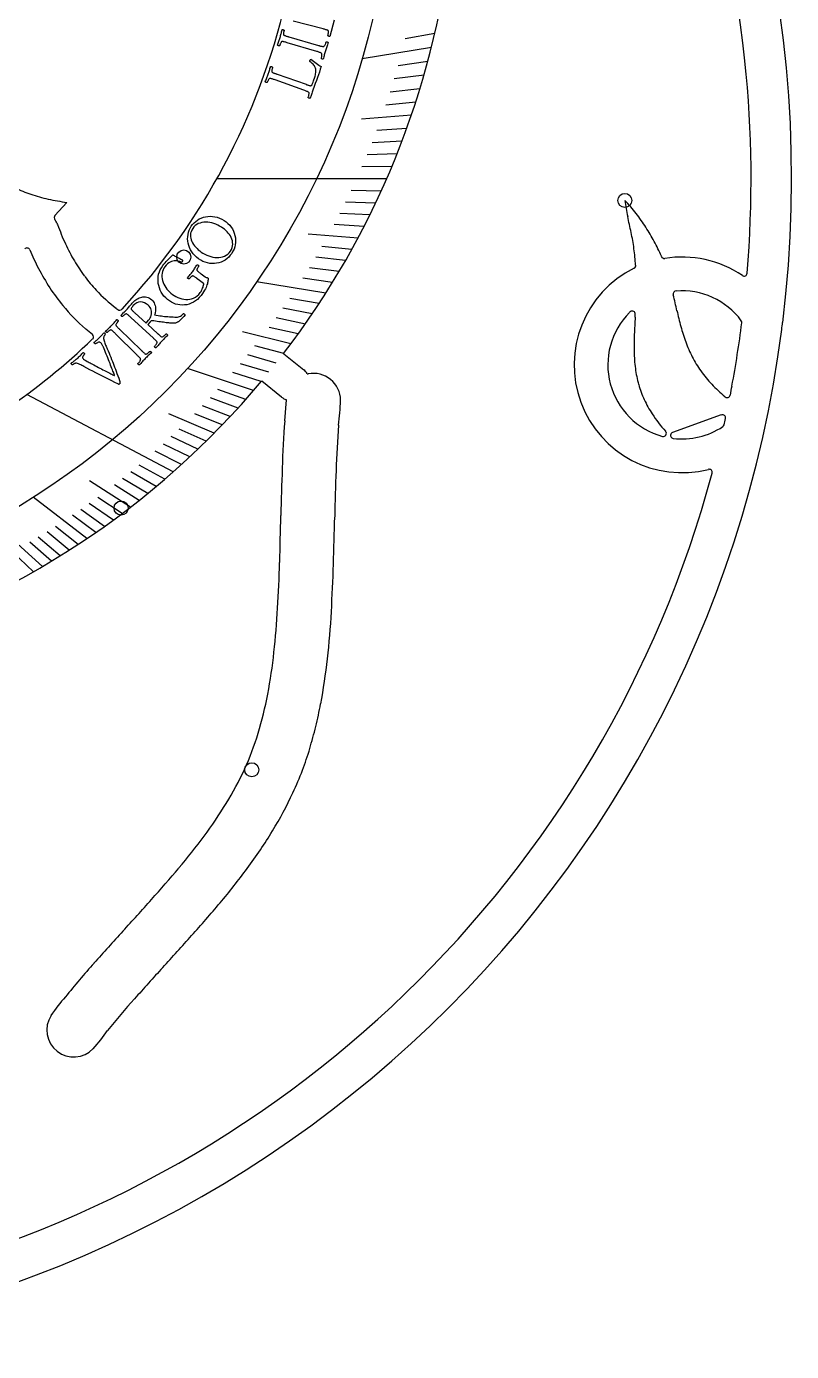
# Model space of a CAD drawing. Header units: millimetres. Extents: x -94 to 94, y -94 to 94.
# Drawn here: x 32.8 to 94.5, y -94.5 to 12.3 of the extents above; entities that cross this region are included whole.
import ezdxf

# ---------------------------------------------------------------- set-up
doc = ezdxf.new("R2010")
doc.units = ezdxf.units.MM
for name, color, linetype in [('CUT_INNER', 6, 'Continuous'), ('CUT_OUTER', 1, 'Continuous'), ('ENGRAVE', 7, 'Continuous'), ('ENGRAVE_FINE', 8, 'Continuous'), ('TEXT', 5, 'Continuous')]:
    doc.layers.add(name, color=color, linetype=linetype)

msp = doc.modelspace()

# ---------------------------------------------------------------- linework, layer by layer
at = {"layer": 'CUT_INNER'}
for points in [[(36.06, -1.9), (36.07, -1.91), (36.07, -1.91), (35.11, -2.96)], [(35.11, -3.29), (35.13, -3.31)], [(84, -6.23), (84.01, -6.25)], [(84.97, -9.34), (84.97, -9.34)], [(84.97, -9.34), (84.97, -9.34)], [(40.03, -10.42), (40.19, -10.53)], [(81.51, -10.69), (81.49, -10.7)], [(81.89, -11.14), (81.9, -10.91)], [(53.55, -14.08), (53.57, -14.09), (55.17, -15.38)], [(55.45, -15.69), (55.48, -15.74)], [(53.39, -17.59), (51.79, -16.3), (51.78, -16.29)], [(53.64, -19.5), (53.64, -19.49), (53.79, -17.82), (53.75, -17.8)], [(89.12, -17.55), (89.16, -17.58)], [(88.84, -19.03), (84.91, -20.44)]]:
    msp.add_lwpolyline(points, dxfattribs=at)
for centre, radius, start, end in [((0, 0), 91.24, 5.9759, 64.0598), ((0, 27), 67.49, 322.5018, 353.3214), ((0.01, 27), 55.2, 317.2118, 346.7309), ((0.05, 0), 91.19, 355.2115, 5.9776), ((36.43, 8.46), 10.24, 243.6431, 251.3881), ((37.45, 11.53), 13.47, 251.4414, 257.6401), ((39.2, 19.55), 21.68, 257.6503, 261.6755), ((74.87, -8), 8.8, 36.2015, 45.3114), ((90.28, -0.78), 9.26, 185.9603, 194.1442), ((35.3, -3.13), 0.25, 137.8125, 220.423), ((23.02, -16.26), 59.75, 11.5241, 12.7816), ((67.18, -14.09), 18.61, 33.1801, 37.3477), ((34, -4.19), 1.43, 20.7107, 37.8367), ((52.45, 2.34), 18.15, 199.3876, 204.6717), ((69.78, -12.39), 15.5, 28.2809, 33.1927), ((50.11, 1.28), 15.58, 204.7018, 210.4337), ((58.94, -8.9), 23.09, 8.1461, 11.4261), ((71.06, -11.69), 14.05, 22.8892, 28.2361), ((32.86, -5.82), 0.25, 23.3746, 137.8125), ((49.61, 1.03), 17.85, 202.2324, 207.5024), ((62.98, -8.3), 19, 4.0494, 8.0778), ((84.24, -6.16), 0.25, 201.6018, 278.7891), ((85.66, -14.99), 8.69, 55.8495, 99.1141), ((49.4, 0.88), 17.59, 207.3903, 213.2999), ((48.76, 0.49), 14.01, 210.4426, 216.5551), ((85.66, -14.99), 8.69, 116.3704, 284.2943), ((81.69, -6.98), 0.25, 296.3723, 5.0439), ((47.99, -0.09), 13.05, 216.5685, 222.9496), ((90.67, -7.59), 0.25, 235.9029, 355.2539), ((48.33, 0.18), 16.32, 213.3095, 219.554), ((47.69, -0.36), 12.64, 222.9664, 232.7223), ((85.21, -9.28), 0.25, 94.5634, 193.5782), ((-129.38, -59.2), 220.07, 12.7521, 13.0939), ((85.66, -14.99), 5.97, 36.6095, 94.4538), ((47.74, -0.3), 15.56, 219.5565, 229.266), ((40.33, -10.33), 0.25, 234.2938, 317.2852), ((81.65, -10.9), 0.25, 356.9014, 123.1695), ((116.98, -3.45), 32.52, 192.7404, 195.0539), ((85.66, -14.99), 5.97, 134.9846, 254.8085), ((82.04, -11.33), 0.832, 130.9172, 136.6659), ((148.23, -15.01), 66.45, 176.6586, 177.8731), ((0.38, -0.07), 90.85, 349.4499, 352.7019), ((90.25, -11.58), 0.25, 352.793, 36.9141), ((45.5, -2.92), 12.1, 229.2119, 232.5253), ((37.98, -12.73), 0.25, 313.7695, 51.0635), ((104.02, -13.37), 22.22, 177.8567, 181.4321), ((100.16, -7.97), 15.1, 195.0669, 200.0291), ((0.01, 26.99), 55.19, 294.7833, 313.7109), ((95.89, -9.52), 10.56, 200.0845, 207.1899), ((94.7, -13.61), 12.9, 181.4325, 187.4321), ((94.83, -10.04), 9.38, 207.2864, 215.4226), ((54.28, -16.49), 1.42, 34.278, 51.153), ((55.63, -16.24), 0.528, 100.4071, 106.5041), ((55.97, -17.85), 2.17, 0.3037, 101.5537), ((91.21, -14.06), 9.38, 187.4764, 195.524), ((95.52, -9.53), 10.24, 215.5181, 223.2631), ((0, 27), 67.49, 286.4553, 320.0992), ((90.15, -14.34), 8.28, 195.6233, 204.6538), ((97.87, -7.3), 13.47, 223.3164, 229.5151), ((29.76, -5.63), 60.96, 348.8397, 349.5409), ((54.28, -16.49), 1.42, 231.153, 248.028), ((37.25, -17.13), 20.9, 352.528, 358.0427), ((90.77, -14.03), 8.97, 204.7664, 213.2187), ((89.31, -17.38), 0.25, 230.5149, 348.9258), ((93.36, -12.31), 12.08, 213.2928, 221.6963), ((88.93, -19.27), 0.25, 347.8711, 109.6875), ((158.51, -27.13), 105.15, 175.838, 177.9234), ((158.89, -27.15), 101.18, 175.8601, 177.9343), ((85.66, -14.99), 5.97, 263.3447, 303.5503), ((88.82, -19.76), 0.25, 303.3984, 347.5195), ((48.61, -10.67), 41.47, 347.2599, 347.9589), ((84.16, -20.51), 0.25, 254.8828, 40.7353), ((84.99, -20.67), 0.25, 143.8281, 263.3203), ((84.99, -20.67), 0.25, 109.6875, 143.8281), ((322.47, -33.1), 269.21, 177.9167, 178.7304), ((87.86, -23.65), 0.25, 345.0586, 104.4141), ((0, 0), 91.24, 283.0582, 344.9355), ((323.75, -33.14), 266.15, 177.9246, 178.7315), ((-484.54, -15.21), 538, 358.3282, 358.7301), ((-480.07, -15.33), 537.87, 358.324, 358.7301), ((-75.92, -27.16), 129.2, 356.6981, 358.3346), ((-75.28, -27.18), 132.9, 356.6775, 358.3287), ((-15.57, -30.65), 68.75, 353.7375, 356.7113), ((-15.2, -30.68), 72.73, 353.6838, 356.6883), ((9.36, -33.4), 43.67, 349.2767, 353.7559), ((9.38, -33.41), 47.99, 349.3035, 353.6919), ((22.71, -35.94), 30.08, 343.116, 349.2948), ((16.2, -34.53), 41.08, 346.4844, 349.0722), ((29.5, -37.97), 23, 335.2936, 343.0468), ((22.06, -35.77), 35.09, 343.1984, 346.2136), ((26.5, -36.95), 30.51, 339.4551, 342.9135), ((26.08, -36.35), 26.78, 328.5273, 335.1894), ((29, -37.76), 27.88, 335.1696, 339.2158), ((26.06, -36.33), 31.15, 328.6179, 335.0468), ((18.33, -31.6), 35.87, 323.4318, 328.5199), ((4, -20.97), 53.71, 319.9414, 323.4368), ((21.86, -33.87), 36.01, 325.8914, 328.7467), ((17.13, -30.75), 41.68, 323.4282, 325.9932), ((-30.09, 7.67), 98.23, 317.986, 319.9494), ((3.79, -20.8), 58.33, 319.9295, 323.3903), ((-258.17, 213.08), 405.18, 317.506, 317.9915), ((-30.38, 7.93), 102.97, 317.9895, 319.9336), ((192.26, -199.57), 205.7, 137.5077, 138.4753), ((-258.29, 213.21), 409.7, 317.5071, 317.9911), ((99.48, -117.42), 81.78, 138.4693, 140.9664), ((191.97, -199.3), 200.95, 137.5046, 138.4785), ((50.98, -78.76), 19.77, 139.4701, 144.9868), ((99.57, -117.49), 77.55, 138.4724, 140.9378), ((36.62, -68.6), 2.17, 147.2299, 316.4724), ((23.99, -57.65), 18.89, 318.7788, 324.4542)]:
    msp.add_arc(centre, radius, start, end, dxfattribs=at)
at = {"layer": 'CUT_OUTER'}
for centre, radius, start, end in [((0, 0), 94.5, 352.9692, 79.102), ((0, 0), 94.5, 187.0186, 352.6177), ((-16679.77, 2109.09), 16907.08, 352.79245, 352.794415)]:
    msp.add_arc(centre, radius, start, end, dxfattribs=at)
at = {"layer": 'ENGRAVE'}
for points in [[(65.47, 10.58), (59.88, 9.68)], [(61.86, 0), (48.16, 0)], [(56.96, -9.21), (51.37, -8.3)], [(51.13, -17.06), (45.8, -15.28)], [(44.64, -23.62), (32.84, -17.38)], [(37.69, -28.99), (33.36, -25.65)]]:
    msp.add_lwpolyline(points, dxfattribs=at)
for centre, radius in [((0, 27), 62.34), ((81.06, -1.74), 0.567), ((45.5, -6.3), 0.567), ((40.44, -26.53), 0.567), ((50.98, -47.62), 0.567)]:
    msp.add_circle(centre, radius, dxfattribs=at)
at = {"layer": 'ENGRAVE_FINE'}
for points in [[(65.74, 11.71), (63.36, 11.29)], [(65.18, 9.46), (62.79, 9.11)], [(64.87, 8.36), (62.47, 8.05)], [(64.54, 7.26), (62.14, 6.99)], [(64.2, 6.18), (61.8, 5.95)], [(63.85, 5.12), (59.82, 4.8)], [(63.48, 4.07), (61.06, 3.91)], [(63.1, 3.03), (60.68, 2.91)], [(62.7, 2.01), (60.28, 1.93)], [(62.28, 1), (59.86, 0.96)], [(61.42, -0.98), (59, -0.94)], [(60.97, -1.95), (58.55, -1.87)], [(60.51, -2.91), (58.09, -2.79)], [(60.03, -3.85), (57.62, -3.69)], [(59.55, -4.77), (55.52, -4.45)], [(58.54, -6.59), (56.14, -6.32)], [(59.05, -5.69), (56.64, -5.46)], [(58.03, -7.47), (55.63, -7.17)], [(57.5, -8.35), (55.11, -8)], [(55.86, -10.88), (53.49, -10.42)], [(56.42, -10.05), (54.04, -9.63)], [(55.3, -11.7), (52.94, -11.2)], [(54.14, -13.3), (50.24, -12.34)], [(54.72, -12.5), (52.38, -11.97)], [(53.56, -14.07), (51.23, -13.46)], [(52.36, -15.59), (50.06, -14.91)], [(52.96, -14.84), (50.65, -14.19)], [(51.75, -16.33), (49.46, -15.61)], [(50.51, -17.77), (48.25, -16.97)], [(49.88, -18.47), (47.64, -17.64)], [(47.95, -20.49), (44.29, -18.93)], [(48.6, -19.83), (46.39, -18.93)], [(49.24, -19.16), (47.02, -18.29)], [(47.3, -21.14), (45.13, -20.17)], [(46.64, -21.78), (44.49, -20.77)], [(45.31, -23.02), (43.2, -21.95)], [(45.98, -22.41), (43.85, -21.37)], [(43.96, -24.21), (41.89, -23.07)], [(41.21, -26.45), (37.91, -24.33)], [(42.6, -25.35), (40.57, -24.15)], [(43.28, -24.79), (41.23, -23.61)], [(41.91, -25.91), (39.9, -24.67)], [(39.11, -28.01), (37.21, -26.64)], [(39.82, -27.5), (37.88, -26.16)], [(40.52, -26.98), (38.56, -25.68)], [(38.4, -28.5), (36.53, -27.11)], [(34.1, -31.25), (31.24, -28.63)], [(36.26, -29.92), (34.47, -28.44)], [(36.98, -29.46), (35.15, -28.01)], [(34.82, -30.82), (33.08, -29.28)], [(35.54, -30.38), (33.77, -28.87)], [(33.37, -31.67), (31.69, -30.07)]]:
    msp.add_lwpolyline(points, dxfattribs=at)
at = {"layer": 'TEXT'}
for points in [[(53.27, 11.4), (53.29, 11.47), (53.31, 11.55), (53.33, 11.63), (53.35, 11.71), (53.37, 11.78), (53.39, 11.86), (53.41, 11.94), (53.43, 12.02), (53.44, 12.03), (53.46, 12.03), (53.48, 12.03), (53.51, 12.02), (53.54, 12.01), (53.56, 12), (53.57, 11.99), (53.59, 11.98), (53.58, 11.96), (53.58, 11.93), (53.57, 11.9), (53.56, 11.86), (53.55, 11.81), (53.55, 11.77), (53.54, 11.73), (53.54, 11.68), (53.54, 11.65), (53.54, 11.62), (53.55, 11.6), (53.57, 11.58), (53.59, 11.57), (53.63, 11.55), (53.67, 11.54), (53.71, 11.52), (53.76, 11.51), (53.8, 11.49), (53.86, 11.48), (53.91, 11.46), (53.92, 11.46), (53.93, 11.46), (53.93, 11.45), (53.94, 11.45), (53.95, 11.45), (53.96, 11.45), (53.97, 11.44), (53.98, 11.44), (56.36, 10.75), (56.37, 10.75), (56.38, 10.75), (56.38, 10.75), (56.39, 10.74), (56.4, 10.74), (56.41, 10.74), (56.42, 10.74), (56.43, 10.73), (56.48, 10.72), (56.53, 10.7), (56.58, 10.69), (56.63, 10.68), (56.67, 10.67), (56.71, 10.66), (56.74, 10.66), (56.78, 10.66), (56.79, 10.66), (56.81, 10.68), (56.83, 10.7), (56.85, 10.74), (56.88, 10.77), (56.9, 10.81), (56.92, 10.86), (56.94, 10.9), (56.95, 10.94), (56.96, 10.98), (56.97, 11.01), (56.98, 11.03), (57, 11.03), (57.02, 11.03), (57.04, 11.03), (57.07, 11.03), (57.09, 11.02), (57.11, 11.01), (57.13, 11), (57.14, 10.98), (57.11, 10.9), (57.08, 10.81), (57.05, 10.73), (57.03, 10.65), (57, 10.57), (56.97, 10.49), (56.95, 10.41), (56.92, 10.33), (56.9, 10.24), (56.88, 10.16), (56.85, 10.08), (56.83, 9.99), (56.81, 9.91), (56.79, 9.82), (56.77, 9.73), (56.75, 9.64), (56.73, 9.64), (56.71, 9.64), (56.69, 9.64), (56.66, 9.65), (56.64, 9.66), (56.62, 9.67), (56.6, 9.68), (56.59, 9.69), (56.6, 9.71), (56.6, 9.74), (56.61, 9.78), (56.62, 9.82), (56.63, 9.87), (56.63, 9.92), (56.64, 9.96), (56.64, 10.01), (56.64, 10.05), (56.64, 10.08), (56.63, 10.1), (56.62, 10.11), (56.58, 10.14), (56.54, 10.16), (56.5, 10.17), (56.45, 10.19), (56.39, 10.21), (56.34, 10.23), (56.28, 10.25), (56.22, 10.27), (53.84, 10.97), (53.78, 10.99), (53.72, 11.01), (53.66, 11.02), (53.6, 11.04), (53.55, 11.05), (53.5, 11.06), (53.46, 11.07), (53.42, 11.07), (53.4, 11.07), (53.38, 11.05), (53.36, 11.03), (53.34, 11), (53.32, 10.96), (53.3, 10.92), (53.28, 10.88), (53.26, 10.84), (53.25, 10.8), (53.23, 10.77), (53.23, 10.74), (53.22, 10.72), (53.2, 10.72), (53.18, 10.72), (53.16, 10.72), (53.13, 10.73), (53.11, 10.74), (53.09, 10.75), (53.07, 10.76), (53.06, 10.77), (53.09, 10.85), (53.12, 10.93), (53.14, 11.01), (53.17, 11.09), (53.2, 11.17), (53.22, 11.24), (53.25, 11.32), (53.27, 11.4)], [(55.36, 7.62), (55.36, 7.61), (55.37, 7.61), (55.38, 7.61), (55.39, 7.6), (55.42, 7.59), (55.45, 7.58), (55.48, 7.57), (55.52, 7.56), (55.56, 7.54), (55.6, 7.53), (55.64, 7.52), (55.67, 7.51), (55.71, 7.5), (55.73, 7.5), (55.75, 7.5), (55.76, 7.51), (55.79, 7.53), (55.81, 7.56), (55.84, 7.59), (55.86, 7.63), (55.88, 7.68), (55.9, 7.73), (55.93, 7.8), (55.95, 7.89), (56.06, 8.2), (56.09, 8.28), (56.11, 8.37), (56.13, 8.47), (56.14, 8.57), (56.15, 8.66), (56.15, 8.75), (56.14, 8.84), (56.13, 8.91), (56.1, 8.97), (56.07, 9.04), (56.03, 9.1), (55.98, 9.17), (55.93, 9.23), (55.86, 9.3), (55.78, 9.37), (55.68, 9.44), (55.67, 9.45), (55.66, 9.47), (55.66, 9.49), (55.67, 9.53), (55.69, 9.57), (55.71, 9.61), (55.73, 9.63), (55.75, 9.65), (55.85, 9.57), (55.96, 9.49), (56.07, 9.41), (56.18, 9.33), (56.29, 9.24), (56.39, 9.17), (56.48, 9.11), (56.57, 9.06), (56.5, 8.84), (56.43, 8.61), (56.35, 8.39), (56.27, 8.16), (56.19, 7.93), (56.1, 7.69), (56.01, 7.43), (55.91, 7.16), (55.88, 7.07), (55.85, 6.98), (55.82, 6.89), (55.79, 6.81), (55.77, 6.73), (55.74, 6.65), (55.71, 6.57), (55.68, 6.49), (55.67, 6.48), (55.65, 6.48), (55.63, 6.49), (55.6, 6.5), (55.57, 6.51), (55.55, 6.52), (55.54, 6.53), (55.53, 6.54), (55.54, 6.57), (55.54, 6.59), (55.55, 6.63), (55.57, 6.67), (55.58, 6.72), (55.59, 6.77), (55.59, 6.81), (55.6, 6.86), (55.6, 6.9), (55.6, 6.93), (55.59, 6.95), (55.58, 6.96), (55.55, 6.99), (55.51, 7.01), (55.47, 7.03), (55.42, 7.05), (55.36, 7.07), (55.31, 7.09), (55.25, 7.11), (55.19, 7.14), (52.86, 7.98), (52.79, 8), (52.74, 8.02), (52.68, 8.04), (52.62, 8.06), (52.57, 8.07), (52.52, 8.09), (52.48, 8.09), (52.44, 8.1), (52.42, 8.09), (52.4, 8.08), (52.38, 8.06), (52.36, 8.03), (52.33, 8), (52.31, 7.96), (52.29, 7.92), (52.27, 7.88), (52.25, 7.84), (52.24, 7.81), (52.23, 7.78), (52.22, 7.76), (52.21, 7.76), (52.19, 7.76), (52.16, 7.77), (52.14, 7.77), (52.11, 7.78), (52.09, 7.79), (52.07, 7.81), (52.06, 7.82), (52.1, 7.9), (52.13, 7.98), (52.16, 8.05), (52.19, 8.13), (52.23, 8.21), (52.26, 8.28), (52.28, 8.36), (52.31, 8.43), (52.34, 8.51), (52.36, 8.58), (52.39, 8.66), (52.41, 8.74), (52.43, 8.81), (52.45, 8.89), (52.48, 8.97), (52.5, 9.05), (52.52, 9.05), (52.54, 9.05), (52.56, 9.05), (52.59, 9.04), (52.61, 9.03), (52.63, 9.02), (52.65, 9.01), (52.66, 8.99), (52.65, 8.98), (52.65, 8.95), (52.64, 8.91), (52.63, 8.87), (52.62, 8.83), (52.61, 8.79), (52.6, 8.74), (52.6, 8.7), (52.59, 8.67), (52.6, 8.64), (52.6, 8.62), (52.62, 8.6), (52.64, 8.58), (52.68, 8.56), (52.71, 8.55), (52.76, 8.53), (52.8, 8.51), (52.85, 8.5), (52.9, 8.48), (52.95, 8.46), (52.96, 8.46), (52.97, 8.45), (52.98, 8.45), (52.98, 8.45), (52.99, 8.44), (53, 8.44), (53.01, 8.44), (53.02, 8.44)], [(46.1, -3.82), (46.21, -3.68), (46.33, -3.55), (46.46, -3.43), (46.6, -3.32), (46.75, -3.23), (46.91, -3.16), (47.08, -3.1), (47.26, -3.06), (47.44, -3.03), (47.62, -3.02), (47.81, -3.03), (48, -3.05), (48.19, -3.09), (48.38, -3.16), (48.56, -3.24), (48.75, -3.35), (48.91, -3.46), (49.06, -3.59), (49.2, -3.73), (49.32, -3.88), (49.42, -4.04), (49.5, -4.21), (49.57, -4.38), (49.62, -4.56), (49.66, -4.75), (49.67, -4.93), (49.67, -5.12), (49.65, -5.31), (49.61, -5.49), (49.55, -5.67), (49.46, -5.84), (49.37, -6.01), (49.25, -6.16), (49.12, -6.3), (48.99, -6.43), (48.83, -6.54), (48.67, -6.63), (48.51, -6.71), (48.33, -6.76), (48.15, -6.8), (47.97, -6.83), (47.78, -6.83), (47.6, -6.81), (47.41, -6.78), (47.22, -6.72), (47.04, -6.65), (46.86, -6.56), (46.68, -6.44), (46.52, -6.32), (46.38, -6.18), (46.25, -6.03), (46.14, -5.88), (46.05, -5.71), (45.97, -5.54), (45.9, -5.37), (45.86, -5.19), (45.83, -5.01), (45.81, -4.83), (45.82, -4.66), (45.84, -4.48), (45.88, -4.3), (45.93, -4.14), (46.01, -3.98), (46.1, -3.82)], [(46.22, -4), (46.14, -4.13), (46.09, -4.26), (46.05, -4.39), (46.04, -4.52), (46.04, -4.66), (46.06, -4.79), (46.1, -4.91), (46.15, -5.04), (46.21, -5.16), (46.28, -5.28), (46.37, -5.4), (46.46, -5.51), (46.57, -5.62), (46.67, -5.72), (46.78, -5.81), (46.9, -5.9), (47.04, -5.99), (47.19, -6.08), (47.35, -6.15), (47.51, -6.21), (47.67, -6.27), (47.83, -6.3), (48, -6.33), (48.16, -6.34), (48.33, -6.34), (48.48, -6.32), (48.63, -6.28), (48.78, -6.23), (48.92, -6.16), (49.04, -6.06), (49.15, -5.95), (49.26, -5.82), (49.34, -5.68), (49.4, -5.54), (49.43, -5.4), (49.45, -5.26), (49.44, -5.13), (49.42, -4.99), (49.38, -4.86), (49.33, -4.73), (49.26, -4.6), (49.18, -4.48), (49.09, -4.37), (48.99, -4.26), (48.89, -4.15), (48.77, -4.06), (48.66, -3.97), (48.54, -3.88), (48.39, -3.8), (48.24, -3.72), (48.08, -3.66), (47.92, -3.6), (47.76, -3.55), (47.59, -3.52), (47.43, -3.5), (47.27, -3.5), (47.11, -3.5), (46.96, -3.52), (46.81, -3.56), (46.67, -3.61), (46.54, -3.68), (46.42, -3.77), (46.31, -3.87), (46.22, -4)], [(46.59, -8.06), (46.59, -8.05), (46.58, -8.04), (46.57, -8.04), (46.56, -8.03), (46.56, -8.03), (46.55, -8.02), (46.54, -8.02), (46.54, -8.01), (46.49, -7.98), (46.45, -7.95), (46.41, -7.92), (46.37, -7.89), (46.33, -7.87), (46.3, -7.85), (46.27, -7.83), (46.24, -7.82), (46.22, -7.81), (46.2, -7.82), (46.17, -7.83), (46.14, -7.86), (46.1, -7.88), (46.07, -7.91), (46.04, -7.95), (46.01, -7.98), (45.98, -8.01), (45.95, -8.04), (45.94, -8.06), (45.92, -8.07), (45.91, -8.07), (45.89, -8.07), (45.87, -8.06), (45.84, -8.04), (45.82, -8.02), (45.81, -8.01), (45.79, -7.99), (45.79, -7.97), (45.85, -7.91), (45.9, -7.84), (45.96, -7.78), (46.01, -7.71), (46.06, -7.65), (46.12, -7.59), (46.17, -7.52), (46.22, -7.46), (46.27, -7.39), (46.31, -7.32), (46.36, -7.26), (46.4, -7.19), (46.44, -7.13), (46.48, -7.06), (46.53, -6.99), (46.58, -6.92), (46.59, -6.92), (46.61, -6.92), (46.63, -6.93), (46.66, -6.95), (46.68, -6.97), (46.69, -6.98), (46.71, -7), (46.71, -7.02), (46.7, -7.03), (46.69, -7.06), (46.67, -7.09), (46.65, -7.12), (46.62, -7.16), (46.61, -7.2), (46.59, -7.23), (46.57, -7.27), (46.56, -7.31), (46.56, -7.33), (46.56, -7.36), (46.57, -7.38), (46.59, -7.41), (46.62, -7.44), (46.66, -7.47), (46.7, -7.51), (46.74, -7.54), (46.79, -7.58), (46.84, -7.62), (46.89, -7.65), (47.22, -7.9), (47.26, -7.92), (47.29, -7.94), (47.33, -7.95), (47.35, -7.96), (47.38, -7.96), (47.41, -7.97), (47.43, -7.98), (47.45, -7.99), (47.46, -8), (47.46, -8.01), (47.47, -8.02), (47.47, -8.03), (47.47, -8.05), (47.47, -8.07), (47.47, -8.1), (47.46, -8.14), (47.45, -8.22), (47.43, -8.29), (47.42, -8.37), (47.4, -8.46), (47.37, -8.55), (47.34, -8.65), (47.29, -8.75), (47.24, -8.86), (47.18, -8.98), (47.09, -9.11), (47, -9.25), (46.89, -9.41), (46.75, -9.57), (46.6, -9.71), (46.44, -9.84), (46.27, -9.94), (46.1, -10.02), (45.92, -10.09), (45.74, -10.14), (45.56, -10.16), (45.37, -10.17), (45.19, -10.16), (45.01, -10.13), (44.83, -10.09), (44.66, -10.02), (44.5, -9.94), (44.34, -9.84), (44.19, -9.73), (44.04, -9.59), (43.9, -9.45), (43.78, -9.29), (43.68, -9.13), (43.6, -8.96), (43.53, -8.78), (43.48, -8.6), (43.44, -8.42), (43.42, -8.23), (43.42, -8.05), (43.44, -7.86), (43.47, -7.68), (43.53, -7.5), (43.6, -7.32), (43.7, -7.16), (43.81, -6.99), (43.9, -6.88), (43.99, -6.78), (44.08, -6.67), (44.18, -6.56), (44.28, -6.45), (44.39, -6.34), (44.5, -6.23), (44.62, -6.13), (44.63, -6.13), (44.65, -6.14), (44.68, -6.16), (44.73, -6.19), (44.79, -6.22), (44.85, -6.25), (44.91, -6.28), (44.98, -6.32), (45.05, -6.36), (45.12, -6.4), (45.19, -6.43), (45.25, -6.46), (45.3, -6.49), (45.34, -6.51), (45.37, -6.53), (45.39, -6.54), (45.4, -6.55), (45.4, -6.56), (45.4, -6.58), (45.4, -6.6), (45.4, -6.62), (45.39, -6.64), (45.38, -6.66), (45.37, -6.68), (45.36, -6.7), (45.35, -6.71), (45.33, -6.72), (45.32, -6.73), (45.28, -6.71), (45.24, -6.69), (45.18, -6.67), (45.12, -6.65), (45.05, -6.63), (44.97, -6.61), (44.89, -6.61), (44.8, -6.6), (44.71, -6.61), (44.61, -6.63), (44.51, -6.66), (44.4, -6.71), (44.3, -6.77), (44.19, -6.85), (44.09, -6.96), (43.98, -7.09), (43.9, -7.21), (43.83, -7.34), (43.78, -7.47), (43.75, -7.61), (43.74, -7.76), (43.74, -7.9), (43.76, -8.05), (43.79, -8.2), (43.84, -8.34), (43.89, -8.48), (43.96, -8.62), (44.04, -8.76), (44.13, -8.88), (44.23, -9), (44.34, -9.11), (44.45, -9.21), (44.58, -9.31), (44.72, -9.41), (44.87, -9.49), (45.02, -9.56), (45.18, -9.62), (45.34, -9.67), (45.5, -9.7), (45.66, -9.71), (45.82, -9.71), (45.98, -9.7), (46.13, -9.66), (46.29, -9.61), (46.43, -9.53), (46.57, -9.44), (46.7, -9.32), (46.82, -9.17), (46.89, -9.08), (46.94, -8.99), (46.99, -8.9), (47.02, -8.81), (47.05, -8.72), (47.07, -8.64), (47.09, -8.56), (47.11, -8.49), (47.11, -8.47), (47.11, -8.46), (47.11, -8.45), (47.1, -8.44), (47.09, -8.43), (47.08, -8.43), (47.07, -8.42), (47.06, -8.41)], [(41.42, -9.94), (41.49, -9.87), (41.56, -9.8), (41.64, -9.74), (41.72, -9.69), (41.82, -9.64), (41.91, -9.6), (42.01, -9.57), (42.11, -9.54), (42.21, -9.52), (42.31, -9.52), (42.42, -9.52), (42.52, -9.54), (42.63, -9.57), (42.73, -9.61), (42.82, -9.67), (42.92, -9.74), (42.99, -9.82), (43.06, -9.9), (43.11, -9.99), (43.15, -10.09), (43.19, -10.2), (43.21, -10.31), (43.22, -10.42), (43.22, -10.54), (43.22, -10.65), (43.2, -10.76), (43.18, -10.86), (43.14, -10.96), (43.28, -10.99), (43.42, -11.01), (43.56, -11.03), (43.69, -11.05), (43.82, -11.06), (43.94, -11.08), (44.07, -11.09), (44.2, -11.1), (44.34, -11.11), (44.48, -11.12), (44.63, -11.13), (44.78, -11.14), (44.88, -11.14), (44.98, -11.14), (45.07, -11.12), (45.15, -11.09), (45.23, -11.06), (45.31, -11.01), (45.4, -10.94), (45.48, -10.86), (45.5, -10.86), (45.51, -10.87), (45.53, -10.89), (45.56, -10.91), (45.57, -10.93), (45.59, -10.95), (45.6, -10.96), (45.6, -10.97), (45.51, -11.08), (45.42, -11.18), (45.34, -11.26), (45.27, -11.34), (45.2, -11.4), (45.14, -11.45), (45.09, -11.49), (45.04, -11.52), (45.01, -11.54), (44.97, -11.56), (44.93, -11.58), (44.88, -11.6), (44.82, -11.62), (44.75, -11.64), (44.68, -11.64), (44.6, -11.64), (44.57, -11.64), (44.52, -11.64), (44.45, -11.63), (44.38, -11.62), (44.29, -11.61), (44.19, -11.6), (44.09, -11.59), (43.98, -11.58), (43.86, -11.56), (43.73, -11.54), (43.61, -11.53), (43.48, -11.51), (43.35, -11.49), (43.22, -11.47), (43.09, -11.45), (42.96, -11.43), (42.92, -11.43), (42.88, -11.44), (42.83, -11.47), (42.79, -11.51), (42.59, -11.74), (43.39, -12.46), (43.4, -12.47), (43.4, -12.48), (43.41, -12.48), (43.42, -12.49), (43.42, -12.49), (43.43, -12.5), (43.44, -12.51), (43.44, -12.51), (43.48, -12.55), (43.52, -12.58), (43.56, -12.62), (43.6, -12.65), (43.63, -12.67), (43.66, -12.7), (43.69, -12.72), (43.72, -12.73), (43.74, -12.74), (43.76, -12.73), (43.79, -12.72), (43.83, -12.7), (43.86, -12.67), (43.9, -12.65), (43.94, -12.62), (43.97, -12.59), (44.01, -12.55), (44.03, -12.53), (44.05, -12.51), (44.07, -12.49), (44.08, -12.5), (44.1, -12.5), (44.12, -12.52), (44.15, -12.53), (44.17, -12.55), (44.18, -12.57), (44.19, -12.59), (44.19, -12.6), (44.13, -12.67), (44.07, -12.73), (44, -12.79), (43.94, -12.85), (43.88, -12.91), (43.83, -12.97), (43.77, -13.03), (43.71, -13.1), (43.65, -13.16), (43.59, -13.22), (43.54, -13.29), (43.48, -13.35), (43.42, -13.42), (43.37, -13.49), (43.31, -13.56), (43.25, -13.63), (43.23, -13.63), (43.21, -13.62), (43.2, -13.61), (43.18, -13.59), (43.16, -13.57), (43.14, -13.55), (43.13, -13.53), (43.13, -13.52), (43.14, -13.5), (43.16, -13.48), (43.19, -13.45), (43.21, -13.41), (43.24, -13.37), (43.27, -13.34), (43.29, -13.3), (43.32, -13.26), (43.33, -13.22), (43.34, -13.19), (43.34, -13.17), (43.34, -13.15), (43.32, -13.12), (43.29, -13.08), (43.26, -13.04), (43.22, -13.01), (43.18, -12.97), (43.14, -12.92), (43.09, -12.88), (43.05, -12.84), (41.22, -11.16), (41.18, -11.12), (41.13, -11.07), (41.08, -11.03), (41.04, -10.99), (41, -10.96), (40.96, -10.93), (40.92, -10.9), (40.89, -10.88), (40.87, -10.88), (40.85, -10.88), (40.82, -10.89), (40.79, -10.91), (40.75, -10.94), (40.72, -10.96), (40.68, -10.99), (40.65, -11.02), (40.62, -11.05), (40.59, -11.07), (40.57, -11.09), (40.56, -11.1), (40.54, -11.1), (40.53, -11.09), (40.51, -11.08), (40.49, -11.06), (40.47, -11.04), (40.45, -11.02), (40.44, -11.01), (40.44, -10.99), (40.5, -10.93), (40.56, -10.87), (40.62, -10.81), (40.68, -10.76), (40.73, -10.7), (40.79, -10.64), (40.85, -10.59), (40.9, -10.53), (40.96, -10.47), (41.01, -10.4), (41.07, -10.33), (41.13, -10.26), (41.2, -10.19), (41.27, -10.11), (41.34, -10.02), (41.42, -9.94)], [(42.62, -10.18), (42.47, -10.07), (42.32, -9.99), (42.17, -9.94), (42.02, -9.91), (41.86, -9.93), (41.71, -9.99), (41.55, -10.09), (41.4, -10.24), (41.38, -10.27), (41.36, -10.29), (41.33, -10.33), (41.3, -10.36), (41.27, -10.4), (41.25, -10.44), (41.25, -10.46), (41.25, -10.49), (41.27, -10.52), (41.29, -10.55), (41.33, -10.59), (41.37, -10.63), (41.41, -10.67), (41.46, -10.72), (41.51, -10.76), (41.56, -10.8), (42.46, -11.62), (42.66, -11.39), (42.73, -11.3), (42.79, -11.21), (42.83, -11.11), (42.87, -11), (42.89, -10.89), (42.9, -10.78), (42.89, -10.67), (42.87, -10.56), (42.83, -10.46), (42.78, -10.36), (42.71, -10.26), (42.62, -10.18)], [(39.67, -11.82), (39.73, -11.76), (39.78, -11.71), (39.84, -11.65), (39.89, -11.59), (39.94, -11.53), (39.99, -11.47), (40.05, -11.41), (40.1, -11.34), (40.12, -11.34), (40.14, -11.35), (40.16, -11.37), (40.18, -11.39), (40.2, -11.41), (40.21, -11.42), (40.22, -11.44), (40.22, -11.46), (40.21, -11.47), (40.19, -11.49), (40.17, -11.52), (40.14, -11.55), (40.12, -11.59), (40.09, -11.62), (40.07, -11.66), (40.05, -11.7), (40.03, -11.73), (40.02, -11.76), (40.02, -11.78), (40.02, -11.8), (40.04, -11.83), (40.06, -11.85), (40.09, -11.89), (40.12, -11.92), (40.15, -11.95), (40.19, -11.99), (40.22, -12.03), (40.26, -12.07), (40.27, -12.07), (40.28, -12.08), (40.28, -12.09), (40.29, -12.09), (40.3, -12.1), (40.3, -12.1), (40.31, -12.11), (40.32, -12.12), (42.09, -13.84), (42.1, -13.85), (42.11, -13.85), (42.11, -13.86), (42.12, -13.87), (42.13, -13.87), (42.13, -13.88), (42.14, -13.89), (42.15, -13.89), (42.19, -13.93), (42.22, -13.97), (42.26, -14), (42.3, -14.03), (42.33, -14.06), (42.36, -14.09), (42.39, -14.11), (42.42, -14.12), (42.44, -14.13), (42.46, -14.12), (42.49, -14.11), (42.52, -14.09), (42.56, -14.07), (42.6, -14.04), (42.64, -14.01), (42.67, -13.98), (42.71, -13.95), (42.73, -13.93), (42.76, -13.91), (42.77, -13.89), (42.79, -13.9), (42.81, -13.91), (42.83, -13.92), (42.85, -13.94), (42.87, -13.95), (42.88, -13.97), (42.89, -13.99), (42.89, -14.01), (42.83, -14.07), (42.76, -14.13), (42.7, -14.19), (42.64, -14.24), (42.57, -14.3), (42.51, -14.36), (42.45, -14.42), (42.39, -14.48), (42.33, -14.55), (42.27, -14.61), (42.21, -14.67), (42.15, -14.74), (42.1, -14.8), (42.04, -14.87), (41.98, -14.94), (41.92, -15), (41.9, -15), (41.88, -14.99), (41.86, -14.98), (41.84, -14.96), (41.83, -14.94), (41.81, -14.92), (41.8, -14.9), (41.8, -14.89), (41.81, -14.87), (41.83, -14.85), (41.86, -14.82), (41.89, -14.79), (41.92, -14.75), (41.95, -14.71), (41.97, -14.67), (41.99, -14.63), (42.01, -14.6), (42.02, -14.57), (42.03, -14.54), (42.02, -14.53), (42, -14.49), (41.98, -14.46), (41.95, -14.42), (41.91, -14.38), (41.87, -14.34), (41.83, -14.3), (41.78, -14.25), (41.74, -14.21), (39.97, -12.46), (39.93, -12.42), (39.88, -12.38), (39.84, -12.33), (39.8, -12.29), (39.76, -12.26), (39.72, -12.23), (39.68, -12.2), (39.65, -12.18), (39.63, -12.17), (39.61, -12.18), (39.58, -12.19), (39.55, -12.2), (39.51, -12.23), (39.48, -12.25), (39.44, -12.28), (39.4, -12.31), (39.37, -12.34), (39.35, -12.36), (39.32, -12.38), (39.31, -12.39), (39.29, -12.39), (39.28, -12.38), (39.26, -12.36), (39.24, -12.35), (39.22, -12.33), (39.2, -12.31), (39.2, -12.29), (39.19, -12.27), (39.25, -12.22), (39.32, -12.16), (39.38, -12.1), (39.44, -12.05), (39.5, -11.99), (39.56, -11.94), (39.62, -11.88), (39.67, -11.82)], [(36.9, -14.47), (36.97, -14.41), (37.03, -14.35), (37.09, -14.29), (37.16, -14.23), (37.22, -14.17), (37.27, -14.11), (37.33, -14.05), (37.39, -13.99), (37.41, -14), (37.42, -14.01), (37.44, -14.03), (37.46, -14.05), (37.48, -14.08), (37.49, -14.1), (37.5, -14.11), (37.5, -14.12), (37.49, -14.13), (37.47, -14.15), (37.45, -14.17), (37.43, -14.2), (37.41, -14.24), (37.38, -14.27), (37.37, -14.31), (37.35, -14.35), (37.34, -14.38), (37.34, -14.42), (37.35, -14.46), (37.38, -14.49), (37.42, -14.53), (37.49, -14.58), (37.59, -14.64), (37.72, -14.71), (37.78, -14.74), (37.86, -14.79), (37.94, -14.83), (38.04, -14.88), (38.14, -14.94), (38.25, -15), (38.37, -15.06), (38.49, -15.12), (38.61, -15.19), (38.74, -15.25), (38.86, -15.32), (38.98, -15.38), (39.1, -15.44), (39.22, -15.5), (39.33, -15.56), (39.44, -15.61), (39.54, -15.66), (39.63, -15.71), (39.71, -15.75), (39.78, -15.79), (39.84, -15.82), (39.88, -15.84), (39.91, -15.85), (39.92, -15.86), (39.92, -15.84), (39.9, -15.8), (39.88, -15.75), (39.86, -15.67), (39.83, -15.59), (39.79, -15.49), (39.75, -15.39), (39.7, -15.27), (39.65, -15.14), (39.6, -15.01), (39.55, -14.88), (39.49, -14.73), (39.43, -14.58), (39.37, -14.43), (39.31, -14.29), (39.25, -14.14), (39.19, -13.99), (39.13, -13.84), (39.07, -13.7), (39.02, -13.57), (38.99, -13.52), (38.97, -13.47), (38.95, -13.42), (38.92, -13.37), (38.89, -13.32), (38.86, -13.28), (38.83, -13.24), (38.81, -13.21), (38.77, -13.18), (38.73, -13.16), (38.69, -13.16), (38.65, -13.16), (38.61, -13.17), (38.57, -13.19), (38.53, -13.21), (38.49, -13.23), (38.45, -13.25), (38.42, -13.27), (38.4, -13.29), (38.39, -13.3), (38.37, -13.3), (38.36, -13.29), (38.34, -13.28), (38.31, -13.26), (38.29, -13.23), (38.28, -13.21), (38.27, -13.19), (38.27, -13.17), (38.32, -13.13), (38.38, -13.08), (38.43, -13.03), (38.49, -12.99), (38.54, -12.94), (38.59, -12.89), (38.65, -12.84), (38.7, -12.79), (38.74, -12.75), (38.78, -12.71), (38.82, -12.67), (38.85, -12.64), (38.87, -12.62), (38.9, -12.59), (38.92, -12.56), (38.95, -12.53), (38.97, -12.5), (39, -12.47), (39.03, -12.44), (39.07, -12.4), (39.08, -12.4), (39.1, -12.42), (39.12, -12.44), (39.14, -12.46), (39.16, -12.49), (39.17, -12.5), (39.18, -12.52), (39.18, -12.52), (39.16, -12.54), (39.14, -12.57), (39.12, -12.61), (39.09, -12.65), (39.06, -12.71), (39.04, -12.76), (39.03, -12.82), (39.03, -12.88), (39.04, -12.92), (39.05, -12.98), (39.07, -13.06), (39.1, -13.14), (39.14, -13.24), (39.17, -13.32), (39.2, -13.41), (39.24, -13.49), (39.32, -13.69), (39.4, -13.87), (39.47, -14.05), (39.54, -14.22), (39.61, -14.38), (39.67, -14.55), (39.74, -14.71), (39.8, -14.86), (39.86, -15.02), (39.92, -15.18), (39.98, -15.34), (40.05, -15.51), (40.11, -15.68), (40.18, -15.87), (40.25, -16.06), (40.32, -16.26), (40.34, -16.32), (40.35, -16.37), (40.35, -16.41), (40.35, -16.45), (40.34, -16.48), (40.33, -16.51), (40.31, -16.53), (40.29, -16.56), (40.28, -16.56), (40.27, -16.56), (40.26, -16.56), (40.24, -16.55), (40.23, -16.54), (40.21, -16.53), (40.2, -16.53), (40.19, -16.52), (39.94, -16.4), (39.71, -16.29), (39.48, -16.17), (39.26, -16.06), (39.05, -15.95), (38.83, -15.84), (38.62, -15.73), (38.4, -15.62), (38.17, -15.5), (37.93, -15.38), (37.69, -15.25), (37.43, -15.11), (37.35, -15.07), (37.27, -15.03), (37.2, -14.99), (37.13, -14.96), (37.06, -14.93), (37, -14.91), (36.93, -14.88), (36.86, -14.86), (36.84, -14.86), (36.81, -14.86), (36.77, -14.86), (36.74, -14.87), (36.7, -14.89), (36.66, -14.9), (36.63, -14.92), (36.6, -14.94), (36.57, -14.96), (36.55, -14.97), (36.53, -14.98), (36.51, -15), (36.51, -14.99), (36.5, -14.98), (36.48, -14.97), (36.46, -14.94), (36.43, -14.91), (36.42, -14.89), (36.41, -14.88), (36.4, -14.87), (36.47, -14.81), (36.54, -14.76), (36.6, -14.71), (36.65, -14.67), (36.71, -14.63), (36.77, -14.58), (36.83, -14.53), (36.9, -14.47)]]:
    msp.add_lwpolyline(points, close=True, dxfattribs=at)
msp.add_lwpolyline([(57.62, 12.8), (57.28, 11.48), (57.26, 11.48), (57.24, 11.48), (57.22, 11.48), (57.19, 11.49), (57.17, 11.5), (57.15, 11.51), (57.13, 11.52), (57.12, 11.53), (57.12, 11.55), (57.13, 11.58), (57.14, 11.61), (57.14, 11.66), (57.15, 11.71), (57.16, 11.75), (57.16, 11.8), (57.16, 11.85), (57.16, 11.89), (57.15, 11.92), (57.14, 11.94), (57.13, 11.95), (57.1, 11.97), (57.06, 11.99), (57.01, 12.01), (56.96, 12.02), (56.91, 12.04), (56.85, 12.05), (56.79, 12.07), (56.73, 12.09), (54.33, 12.72)], dxfattribs=at)

doc.saveas('drawing.dxf')
